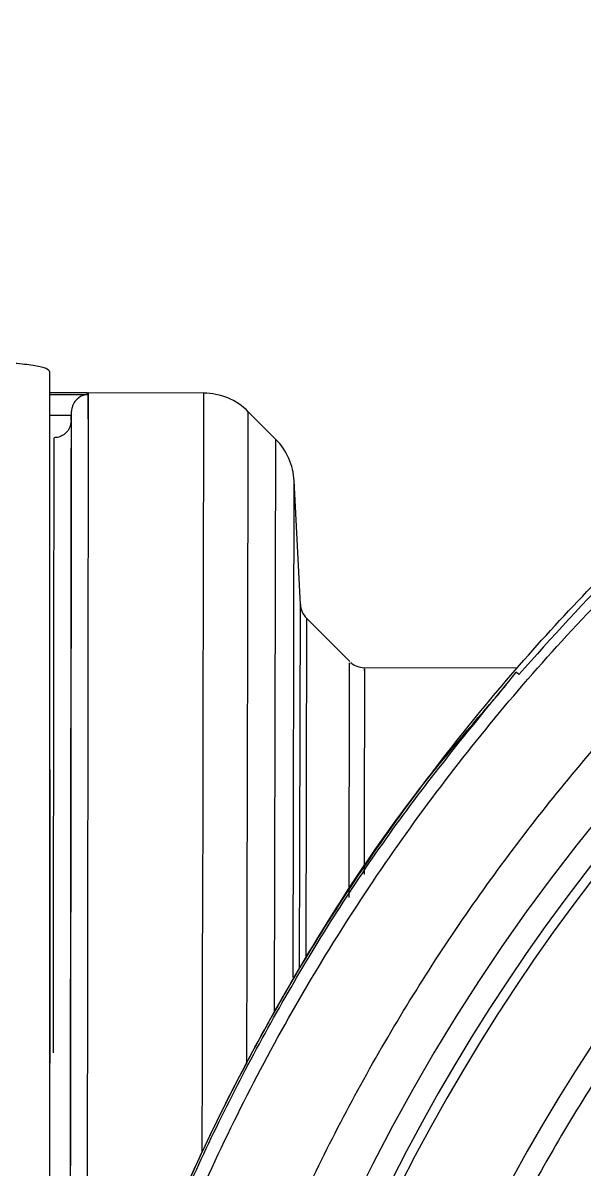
# Model space of a CAD drawing. Header units: millimetres. Extents: x 2016 to 4452, y 736 to 2459.
# Drawn here: x 2627 to 2653.6, y 2264.3 to 2318.7 of the extents above; entities that cross this region are included whole.
import ezdxf

# ---------------------------------------------------------------- set-up
doc = ezdxf.new("R2010")
doc.units = ezdxf.units.MM

msp = doc.modelspace()

# ---------------------------------------------------------------- linework, layer by layer
at = {"color": 7, "linetype": 'Continuous', "lineweight": 25}
for p, q in [((2630.046, 2301.126), (2628.274, 2301.13)), ((2635.557, 2301.115), (2630.086, 2301.127)), ((2628.274, 2301.052), (2630.046, 2301.048)), ((2629.28, 2300.051), (2628.274, 2300.053)), ((2629.273, 2299.782), (2629.28, 2300.051)), ((2629.285, 2300.222), (2629.28, 2300.051)), ((2629.285, 2300.221), (2629.285, 2300.222)), ((2638.981, 2298.922), (2637.677, 2300.232)), ((2638.923, 2271.783), (2638.981, 2298.922)), ((2639.801, 2273.416), (2639.851, 2296.956)), ((2640.146, 2291.102), (2639.851, 2296.956)), ((2640.109, 2273.864), (2640.146, 2291.102)), ((2640.436, 2290.446), (2640.401, 2274.313)), ((2642.487, 2288.387), (2640.436, 2290.446)), ((2650.391, 2288.084), (2643.184, 2288.099)), ((2650.496, 2287.771), (2650.384, 2287.882))]:
    msp.add_line(p, q, dxfattribs=at)
at = {"color": 7, "linetype": 'Continuous', "lineweight": 25, "flags": 128}
for points in [[(2635.557, 2301.115), (2635.557, 2300.962), (2635.556, 2300.459), (2635.554, 2299.608), (2635.552, 2298.414), (2635.548, 2296.882), (2635.544, 2295.018), (2635.54, 2292.831), (2635.534, 2290.331), (2635.528, 2287.529), (2635.522, 2284.438), (2635.515, 2281.071), (2635.507, 2277.443), (2635.498, 2273.571), (2635.49, 2269.473), (2635.481, 2265.167), (2635.48, 2265.15)], [(2637.611, 2269.307), (2637.613, 2270.195), (2637.621, 2274.244), (2637.629, 2278.056), (2637.637, 2281.613), (2637.644, 2284.898), (2637.65, 2287.897), (2637.656, 2290.595), (2637.661, 2292.98), (2637.666, 2295.04), (2637.669, 2296.767), (2637.672, 2298.152), (2637.675, 2299.189), (2637.676, 2299.873), (2637.677, 2300.201), (2637.677, 2300.232)]]:
    msp.add_lwpolyline(points, dxfattribs=at)
at = {"color": 7, "linetype": 'Continuous', "lineweight": 25}
for centre, radius, start, end in [((2725.133, 2223.127), 91.48, 295.79271, 180), ((2725.133, 2223.127), 90.341, 353.64897, 186.35103), ((2725.133, 2223.127), 89.875, 353.64897, 186.35103), ((2725.133, 2223.127), 85.319, 353.33017, 186.66983), ((2635.551, 2298.115), 3, 44.8775, 89.8775), ((2636.855, 2296.806), 3, 2.8775, 44.8775), ((2641.144, 2291.152), 1, 182.8775, 224.8775), ((2643.189, 2289.099), 1, 229.28, 268.6087)]:
    msp.add_arc(centre, radius, start, end, dxfattribs=at)
for points in [[(2627.46, 2233.917), (2627.984, 2237.569), (2629.032, 2244.872), (2632.152, 2255.515), (2636.36, 2265.758), (2641.715, 2275.459), (2648.12, 2284.498), (2655.501, 2292.76), (2663.763, 2300.142), (2672.802, 2306.546), (2682.503, 2311.902), (2692.746, 2316.11), (2703.389, 2319.229), (2710.692, 2320.277), (2714.344, 2320.801)], [(2627.662, 2240.46), (2628.349, 2243.754), (2629.722, 2250.343), (2633.042, 2259.895), (2637.246, 2269.078), (2642.382, 2277.781), (2648.371, 2285.918), (2655.159, 2293.403), (2662.672, 2300.158), (2670.834, 2306.113), (2679.559, 2311.211), (2688.761, 2315.376), (2698.327, 2318.655), (2704.921, 2320), (2708.218, 2320.672)], [(2631.393, 2223.128), (2631.48, 2226.196), (2631.654, 2232.331), (2633.057, 2241.445), (2635.282, 2250.383), (2638.39, 2259.058), (2642.329, 2267.388), (2647.066, 2275.291), (2652.555, 2282.692), (2658.742, 2289.519), (2665.57, 2295.707), (2672.97, 2301.195), (2680.874, 2305.933), (2689.203, 2309.871), (2697.878, 2312.979), (2706.816, 2315.204), (2715.931, 2316.607), (2722.066, 2316.781), (2725.133, 2316.868)], [(2725.133, 2307.414), (2722.171, 2307.323), (2716.245, 2307.143), (2707.456, 2305.688), (2698.863, 2303.383), (2690.562, 2300.168), (2682.645, 2296.102), (2675.2, 2291.224), (2668.31, 2285.59), (2662.051, 2279.263), (2656.493, 2272.311), (2651.697, 2264.813), (2647.717, 2256.852), (2644.599, 2248.516), (2642.37, 2239.898), (2641.078, 2231.095), (2640.654, 2222.197), (2641.163, 2216.29), (2641.417, 2213.337)], [(2630.084, 2299.873), (2630.084, 2300.238), (2630.086, 2300.969), (2630.086, 2301.074), (2630.086, 2301.127)], [(2660.491, 2297.766), (2658.735, 2296.189), (2655.225, 2293.037), (2652.072, 2289.526), (2650.496, 2287.771)], [(2627.714, 2240.156), (2628.302, 2243.07), (2629.477, 2248.897), (2632.23, 2257.392), (2635.677, 2265.621), (2639.878, 2273.492), (2644.723, 2280.992), (2648.497, 2285.585), (2650.384, 2287.882)]]:
    msp.add_open_spline(points, degree=3, dxfattribs=at)
for points, knots in [([(2628.274, 2302.114), (2628.237, 2302.169), (2628.164, 2302.279), (2627.593, 2302.415), (2626.726, 2302.52), (2625.579, 2302.59), (2624.713, 2302.599), (2624.274, 2302.604)], [0, 0, 0, 0, 0.184668, 0.3699947, 0.5658507, 0.7794444, 1, 1, 1, 1]), ([(2628.274, 2243.175), (2628.274, 2244.432), (2628.274, 2248.255), (2628.274, 2253.182), (2628.274, 2259.221), (2628.274, 2263.882), (2628.274, 2269.454), (2628.274, 2273.694), (2628.274, 2278.671), (2628.274, 2283.316), (2628.274, 2287.464), (2628.274, 2291.201), (2628.274, 2293.856), (2628.274, 2296.728), (2628.274, 2298.649), (2628.274, 2300.75), (2628.274, 2301.552), (2628.274, 2302.114)], [0, 0, 0, 0, 0.041991, 0.127821, 0.170695, 0.256527, 0.299401, 0.385233, 0.428107, 0.513939, 0.599771, 0.642645, 0.728477, 0.77135, 0.857181, 0.900055, 1, 1, 1, 1]), ([(2630.086, 2301.127), (2630.086, 2301.061), (2630.086, 2300.93), (2630.085, 2299.881), (2630.084, 2298.506), (2630.082, 2297.088), (2630.081, 2295.877), (2630.079, 2294.52), (2630.077, 2293.022), (2630.075, 2291.388), (2630.072, 2289.081), (2630.068, 2285.843), (2630.062, 2281.34), (2630.056, 2276.034), (2630.047, 2269.893), (2630.038, 2262.877), (2630.029, 2256.333), (2630.023, 2251.995), (2630.021, 2250.43)], [0, 0, 0, 0, 0.077148, 0.153713, 0.229695, 0.267477, 0.305113, 0.342602, 0.379946, 0.417144, 0.454196, 0.525129, 0.600563, 0.680497, 0.764931, 0.853864, 0.947295, 1, 1, 1, 1]), ([(2630.046, 2301.048), (2630.045, 2301.048), (2630.04, 2301.046), (2629.949, 2301.035), (2629.763, 2300.981), (2629.526, 2300.822), (2629.358, 2300.57), (2629.295, 2300.371), (2629.287, 2300.255), (2629.285, 2300.222)], [0, 0, 0, 0, 0.0146665, 0.0629057, 0.2528185, 0.5796375, 0.7759438, 0.9348975, 1, 1, 1, 1]), ([(2630.046, 2301.048), (2630.046, 2301.069), (2630.046, 2301.122), (2630.046, 2301.091), (2630.046, 2301.072)], [0, 0, 0, 0, 0.3985126, 1, 1, 1, 1]), ([(2629.285, 2300.221), (2629.285, 2299.96), (2629.284, 2299.425), (2629.282, 2297.399), (2629.279, 2294.545), (2629.274, 2290.876), (2629.268, 2286.205), (2629.261, 2280.488), (2629.252, 2273.711), (2629.243, 2266.574), (2629.233, 2259.358), (2629.225, 2253.153), (2629.219, 2249.025), (2629.217, 2247.356)], [0, 0, 0, 0, 0.094145, 0.193435, 0.281386, 0.373015, 0.468324, 0.567312, 0.66998, 0.77633, 0.858534, 0.942811, 1, 1, 1, 1]), ([(2629.273, 2299.782), (2629.262, 2299.695), (2629.241, 2299.518), (2629.101, 2299.282), (2628.895, 2299.103), (2628.672, 2299.012), (2628.527, 2299.004), (2628.471, 2299)], [0, 0, 0, 0, 0.211414, 0.429643, 0.647703, 0.865409, 1, 1, 1, 1]), ([(2629.273, 2299.782), (2629.273, 2299.759), (2629.273, 2299.722), (2629.273, 2299.644), (2629.273, 2299.548), (2629.273, 2299.419), (2629.272, 2299.289), (2629.272, 2299.153), (2629.272, 2298.971), (2629.272, 2298.663), (2629.271, 2298.332), (2629.271, 2298.036), (2629.271, 2297.85), (2629.271, 2297.643), (2629.27, 2297.413), (2629.27, 2297.16), (2629.269, 2296.333), (2629.267, 2294.785), (2629.264, 2292.275), (2629.261, 2289.783), (2629.258, 2287.489), (2629.256, 2285.537), (2629.254, 2284.032), (2629.253, 2283.094), (2629.252, 2282.639), (2629.252, 2282.506), (2629.252, 2282.464), (2629.252, 2282.448), (2629.252, 2282.443), (2629.252, 2282.441), (2629.252, 2282.44), (2629.252, 2282.44), (2629.252, 2282.44), (2629.252, 2282.44), (2629.252, 2282.44), (2629.252, 2282.44), (2629.251, 2282.218), (2629.251, 2281.649), (2629.249, 2280.566), (2629.248, 2279.197), (2629.246, 2277.85), (2629.244, 2276.823), (2629.243, 2276.02), (2629.242, 2275.141), (2629.241, 2274.051), (2629.239, 2272.925), (2629.238, 2271.966), (2629.237, 2271.007), (2629.235, 2269.946), (2629.234, 2268.683), (2629.232, 2267.557), (2629.231, 2266.506), (2629.229, 2265.462), (2629.228, 2264.399), (2629.227, 2263.282), (2629.225, 2262.07), (2629.223, 2260.502), (2629.22, 2258.785), (2629.218, 2257.116), (2629.216, 2255.72), (2629.215, 2254.444), (2629.212, 2252.651), (2629.21, 2251.019), (2629.208, 2249.615), (2629.207, 2249.019), (2629.207, 2248.422), (2629.206, 2248.019), (2629.206, 2247.796), (2629.206, 2247.716), (2629.205, 2247.547), (2629.205, 2247.397), (2629.205, 2247.305)], [0, 0, 0, 0, 0.012731, 0.019932, 0.032651, 0.047597, 0.059828, 0.067378, 0.080831, 0.100684, 0.128346, 0.136881, 0.145952, 0.155559, 0.165701, 0.176379, 0.187593, 0.265595, 0.333484, 0.391258, 0.438913, 0.476448, 0.50386, 0.521149, 0.525997, 0.527472, 0.528021, 0.5282, 0.528267, 0.528294, 0.528305, 0.52831, 0.528312, 0.528313, 0.528313, 0.528314, 0.528314, 0.539711, 0.557422, 0.582649, 0.606451, 0.62101, 0.630079, 0.642964, 0.660519, 0.678211, 0.691797, 0.70145, 0.718725, 0.736001, 0.753277, 0.764234, 0.777989, 0.794543, 0.80571, 0.821168, 0.840916, 0.864954, 0.885085, 0.902226, 0.915656, 0.931077, 0.966336, 0.973263, 0.980189, 0.987116, 0.994043, 0.994137, 0.994848, 0.996798, 1, 1, 1, 1]), ([(2628.435, 2269.847), (2628.437, 2270.916), (2628.44, 2273.276), (2628.444, 2276.617), (2628.448, 2279.868), (2628.452, 2282.757), (2628.455, 2285.312), (2628.459, 2288.62), (2628.464, 2292.313), (2628.468, 2295.742), (2628.471, 2298.108), (2628.471, 2298.702), (2628.471, 2299)], [0, 0, 0, 0, 0.063306, 0.139766, 0.212797, 0.2824, 0.348573, 0.411317, 0.560447, 0.70786, 0.853557, 1, 1, 1, 1]), ([(2642.456, 2277.212), (2642.456, 2277.294), (2642.46, 2279.187), (2642.466, 2281.972), (2642.474, 2285.41), (2642.478, 2287.494), (2642.48, 2288.456), (2642.48, 2288.3), (2642.48, 2288.264)], [0, 0, 0, 0, 0.010308, 0.239867, 0.469425, 0.698984, 0.928543, 1, 1, 1, 1]), ([(2643.186, 2287.97), (2643.186, 2288.006), (2643.187, 2288.16), (2643.185, 2287.214), (2643.18, 2285.089), (2643.174, 2282.123), (2643.168, 2279.447), (2643.165, 2278.298)], [0, 0, 0, 0, 0.076617, 0.322717, 0.568818, 0.814919, 1, 1, 1, 1]), ([(2627.662, 2240.46), (2628.269, 2243.417), (2629.468, 2249.265), (2632.236, 2257.689), (2635.596, 2265.674), (2640.006, 2273.933), (2644.69, 2281.228), (2648.492, 2285.638), (2649.906, 2287.277)], [0, 0, 0, 0, 0.1724649, 0.3411658, 0.5061024, 0.6672745, 0.8762679, 1, 1, 1, 1]), ([(2628.274, 2283.27), (2628.274, 2282.84), (2628.274, 2280.687), (2628.274, 2277.341), (2628.274, 2273.111), (2628.274, 2270.691), (2628.274, 2269.357)], [0, 0, 0, 0, 0.105664, 0.528737, 0.740064, 1, 1, 1, 1])]:
    msp.add_open_spline(points, degree=3, knots=knots, dxfattribs=at)

doc.saveas('drawing.dxf')
